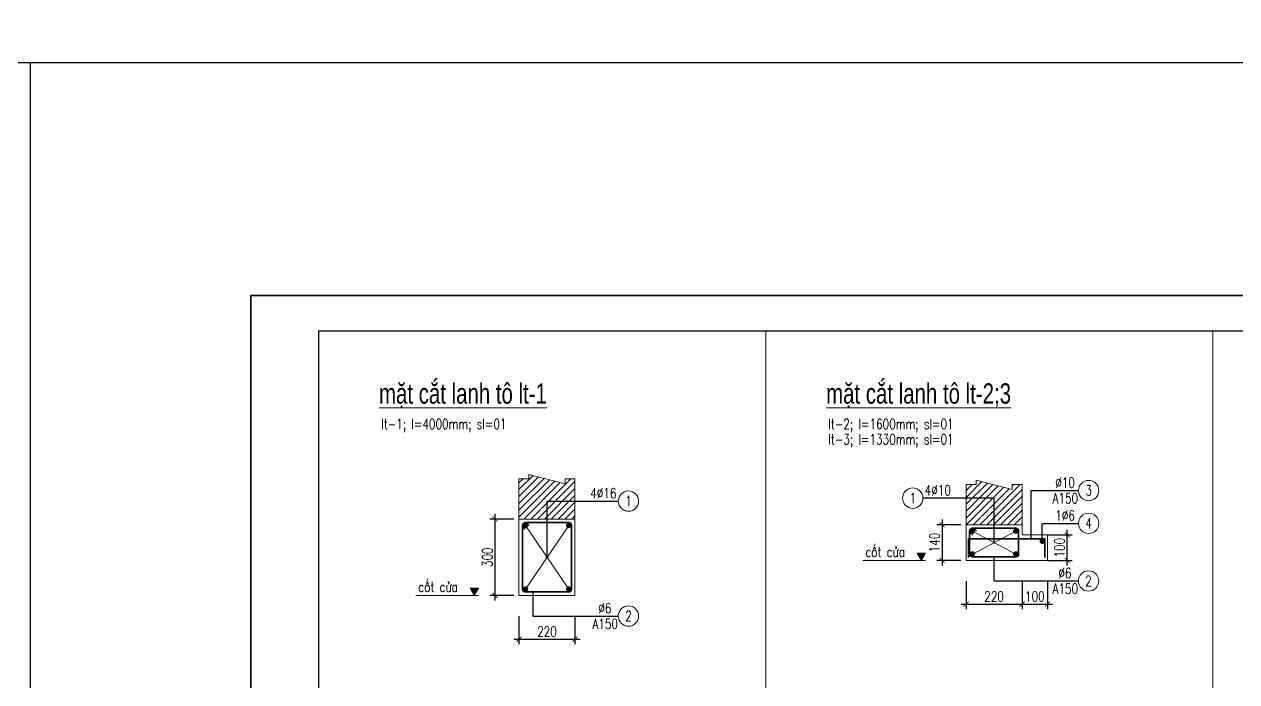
# Model space of a CAD drawing. Extents: x -2098986 to 943, y -1296280 to 73591.
# Drawn here: x -1574276 to -1550445, y -1269753 to -1256830 of the extents above; entities that cross this region are included whole.
import ezdxf
from ezdxf.enums import TextEntityAlignment as Align

# ---------------------------------------------------------------- set-up
doc = ezdxf.new("R2010")
doc.units = 0
doc.header["$LTSCALE"] = 150
doc.header["$PDMODE"] = 35
doc.layers.get('Defpoints').update_dxf_attribs({"lineweight": 18})
for name, color, linetype, lineweight in [('05.Text', 253, 'Continuous', 18), ('11.Khung bo', 32, 'Continuous', 50), ('12.Khung', 36, 'Continuous', 25), ('KCVN-THAY', 7, 'Continuous', 25), ('LS-DIM', 251, 'Continuous', 13), ('LS-HATCH', 147, 'Continuous', 9), ('LS-TEXT', 60, 'Continuous', 20), ('LS-THAY', 7, 'Continuous', 20), ('LS-THEP', 3, 'Continuous', 35)]:
    doc.layers.add(name, color=color, linetype=linetype, lineweight=lineweight)
doc.layers.add('DIM', color=1, linetype='Continuous')
doc.layers.add('Tpl_Bound', color=1, linetype='Continuous', plot=False)
doc.styles.add('LS.TEXT', font='vnromadi.shx', dxfattribs={"width": 0.7, "height": 4})
doc.styles.add('romans.shx', font='romans.shx', dxfattribs={"width": 0.75, "bigfont": 'vns.shx'})
doc.styles.add('vnsimpli', font='vnsimli.shx', dxfattribs={"width": 0.75})
doc.dimstyles.new('D20', dxfattribs={"dimscale": 0, "dimtxt": 200, "dimasz": 100, "dimexe": 100, "dimexo": 1, "dimgap": 50, "dimtad": 1, "dimdec": 0, "dimlfac": 0.2, "dimdsep": 46, "dimtxsty": 'vnsimpli', "dimblk1": 'ARCHTICK', "dimblk2": 'ARCHTICK', "dimsah": 1, "dimcen": 0, "dimdle": 100, "dimclrd": 256, "dimclre": 256, "dimclrt": 60, "dimadec": 0, "dimazin": 0, "dimtfac": 0.004, "dimtdec": 0, "dimtmove": 0, "dimatfit": 3, "dimldrblk": 'ARCHTICK', "dimfxl": 1, "dimtolj": 1, "dimarcsym": 0})
doc.dimstyles.new('LS.GHI CHU', dxfattribs={"dimtxt": 200, "dimasz": 120, "dimexe": 120, "dimexo": 120, "dimgap": 80, "dimtad": 1, "dimdec": 0, "dimzin": 0, "dimdsep": 46, "dimtxsty": 'romans.shx', "dimblk": 'ARCHTICK', "dimcen": 0.09, "dimdle": 120, "dimclrd": 256, "dimclre": 8, "dimclrt": 7, "dimadec": 0, "dimazin": 0, "dimtfac": 1, "dimtdec": 0, "dimtofl": 0, "dimtmove": 0, "dimatfit": 3, "dimldrblk": 'ARCHTICK', "dimfxl": 1, "dimtolj": 1, "dimtzin": 0, "dimarcsym": 0})

# ---------------------------------------------------------------- blocks, each defined once
blk = doc.blocks.new('*U4')
at = {"layer": 'KCVN-THAY', "color": 140}
blk.add_lwpolyline([(214871.76, 86966.68), (215381.8, 86966.68), (215381.8, 86579.68), (214871.76, 86579.68)], close=True, dxfattribs=at)
blk = doc.blocks.new('100')
at = {"layer": '11.Khung bo', "const_width": 26.7}
blk.add_lwpolyline([(1860913, -945240), (1860913, -916940), (1896063, -916940), (1896063, -945240)], close=True, dxfattribs=at)
blk.add_lwpolyline([(1860913, -945240), (1860913, -916940), (1896063, -916940), (1896063, -945240)], close=True, dxfattribs=at)
blk.add_lwpolyline([(1860913, -945240), (1860913, -916940), (1896063, -916940), (1896063, -945240)], close=True, dxfattribs=at)
at = {"layer": '12.Khung'}
blk.add_lwpolyline([(1901579, -945940), (1901579, -916240), (1859580, -916240), (1859580, -945940)], close=True, dxfattribs=at)
blk.add_lwpolyline([(1901579, -945940), (1901579, -916240), (1859580, -916240), (1859580, -945940)], close=True, dxfattribs=at)
blk.add_lwpolyline([(1901579, -945940), (1901579, -916240), (1859580, -916240), (1859580, -945940)], close=True, dxfattribs=at)
blk = doc.blocks.new('_ArchTick')
at = {"layer": 'DIM', "color": 0, "const_width": 0.15}
blk.add_lwpolyline([(-0.5, -0.5), (0.5, 0.5)], dxfattribs=at)
blk = doc.blocks.new('*D1912')
at = {"layer": 'Defpoints', "color": 0, "transparency": 16777216}
for p in [(-1564552, -1268461), (-1563452, -1268461), (-1563452, -1268916)]:
    blk.add_point(p, dxfattribs=at)
at = {"layer": 'LS-DIM', "lineweight": -2, "transparency": 16777216}
for p, q in [((-1564552, -1268462), (-1564552, -1269016)), ((-1563452, -1268462), (-1563452, -1269016)), ((-1564652, -1268916), (-1563352, -1268916))]:
    blk.add_line(p, q, dxfattribs=at)
at = {"layer": 'LS-DIM', "lineweight": -2, "transparency": 16777216, "xscale": 100, "yscale": 100, "zscale": 100, "rotation": 180}
blk.add_blockref('_ArchTick', (-1564552, -1268916), dxfattribs=at)
at = {"layer": 'LS-DIM', "lineweight": -2, "transparency": 16777216, "xscale": 100, "yscale": 100, "zscale": 100}
blk.add_blockref('_ArchTick', (-1563452, -1268916), dxfattribs=at)
at = {"layer": 'LS-DIM', "color": 60, "transparency": 16777216, "insert": (-1564002, -1268766), "char_height": 200, "attachment_point": 5, "style": 'vnsimpli'}
blk.add_mtext('\\A1;220', dxfattribs=at)
blk = doc.blocks.new('*D1913')
at = {"layer": 'Defpoints', "color": 0, "transparency": 16777216}
for p in [(-1564652, -1266555), (-1565024, -1268057), (-1564652, -1268057)]:
    blk.add_point(p, dxfattribs=at)
at = {"layer": 'LS-DIM', "lineweight": -2, "transparency": 16777216}
for p, q in [((-1564653, -1266555), (-1565124, -1266555)), ((-1565024, -1266455), (-1565024, -1268157)), ((-1564653, -1268057), (-1565124, -1268057))]:
    blk.add_line(p, q, dxfattribs=at)
at = {"layer": 'LS-DIM', "lineweight": -2, "transparency": 16777216, "xscale": 100, "yscale": 100, "zscale": 100}
for p, rotation in [((-1565024, -1266555), 90), ((-1565024, -1268057), 270)]:
    blk.add_blockref('_ArchTick', p, dxfattribs=dict(at, rotation=rotation))
at = {"layer": 'LS-DIM', "color": 60, "transparency": 16777216, "insert": (-1565174, -1267306), "char_height": 200, "attachment_point": 5, "rotation": 90, "style": 'vnsimpli'}
blk.add_mtext('\\A1;300', dxfattribs=at)
blk = doc.blocks.new('cotthep')
at = {"layer": 'LS-THAY'}
blk.add_circle((-250, 0), 250, dxfattribs=at)
at = {"layer": 'LS-TEXT', "style": 'vnsimpli', "width": 0.75}
for tag, p in [('24`25', (446, 69)), ('10', (-250, -123)), ('A200', (440, -316))]:
    blk.add_attdef(tag, text='', height=250, dxfattribs=at).set_placement(p, align=Align.CENTER)
blk = doc.blocks.new('THEP DAM')
at = {"layer": 'LS-THEP'}
for p, q in [((-0.6, 0), (0.6, 0)), ((-0.42, 0.42), (0.42, -0.42)), ((-0.42, -0.42), (0.42, 0.42)), ((0, 0.6), (0, -0.6))]:
    blk.add_line(p, q, dxfattribs=at)
blk.add_circle((0, 0), 0.6, dxfattribs=at)
blk = doc.blocks.new('*D1914')
at = {"layer": 'Defpoints', "color": 0, "transparency": 16777216}
for p in [(-1555764, -1267772), (-1554664, -1267772), (-1554664, -1268227)]:
    blk.add_point(p, dxfattribs=at)
at = {"layer": 'LS-DIM', "lineweight": -2, "transparency": 16777216}
for p, q in [((-1555764, -1267773), (-1555764, -1268327)), ((-1554664, -1267773), (-1554664, -1268327)), ((-1555864, -1268227), (-1554564, -1268227))]:
    blk.add_line(p, q, dxfattribs=at)
at = {"layer": 'LS-DIM', "lineweight": -2, "transparency": 16777216, "xscale": 100, "yscale": 100, "zscale": 100, "rotation": 180}
blk.add_blockref('_ArchTick', (-1555764, -1268227), dxfattribs=at)
at = {"layer": 'LS-DIM', "lineweight": -2, "transparency": 16777216, "xscale": 100, "yscale": 100, "zscale": 100}
blk.add_blockref('_ArchTick', (-1554664, -1268227), dxfattribs=at)
at = {"layer": 'LS-DIM', "color": 60, "transparency": 16777216, "insert": (-1555214, -1268077), "char_height": 200, "attachment_point": 5, "style": 'vnsimpli'}
blk.add_mtext('\\A1;220', dxfattribs=at)
blk = doc.blocks.new('*D1915')
at = {"layer": 'Defpoints', "color": 0, "transparency": 16777216}
for p in [(-1555864, -1266666), (-1556236, -1267368), (-1555864, -1267368)]:
    blk.add_point(p, dxfattribs=at)
at = {"layer": 'LS-DIM', "lineweight": -2, "transparency": 16777216}
for p, q in [((-1556236, -1266566), (-1556236, -1267468)), ((-1555865, -1266666), (-1556336, -1266666)), ((-1555865, -1267368), (-1556336, -1267368))]:
    blk.add_line(p, q, dxfattribs=at)
at = {"layer": 'LS-DIM', "lineweight": -2, "transparency": 16777216, "xscale": 100, "yscale": 100, "zscale": 100}
for p, rotation in [((-1556236, -1266666), 90), ((-1556236, -1267368), 270)]:
    blk.add_blockref('_ArchTick', p, dxfattribs=dict(at, rotation=rotation))
at = {"layer": 'LS-DIM', "color": 60, "transparency": 16777216, "insert": (-1556386, -1267017), "char_height": 200, "attachment_point": 5, "rotation": 90, "style": 'vnsimpli'}
blk.add_mtext('\\A1;140', dxfattribs=at)
blk = doc.blocks.new('*D1916')
at = {"layer": 'Defpoints', "color": 0, "transparency": 16777216}
for p in [(-1554164, -1266868), (-1553777, -1266868), (-1554164, -1267368)]:
    blk.add_point(p, dxfattribs=at)
at = {"layer": 'LS-DIM', "lineweight": -2, "transparency": 16777216}
for p, q in [((-1553777, -1267468), (-1553777, -1266768)), ((-1554163, -1266868), (-1553677, -1266868)), ((-1554163, -1267368), (-1553677, -1267368))]:
    blk.add_line(p, q, dxfattribs=at)
at = {"layer": 'LS-DIM', "lineweight": -2, "transparency": 16777216, "xscale": 100, "yscale": 100, "zscale": 100}
for p, rotation in [((-1553777, -1266868), 90), ((-1553777, -1267368), 270)]:
    blk.add_blockref('_ArchTick', p, dxfattribs=dict(at, rotation=rotation))
at = {"layer": 'LS-DIM', "color": 60, "transparency": 16777216, "insert": (-1553927, -1267118), "char_height": 200, "attachment_point": 5, "rotation": 90, "style": 'vnsimpli'}
blk.add_mtext('\\A1;100', dxfattribs=at)
blk = doc.blocks.new('*D1917')
at = {"layer": 'Defpoints', "color": 0, "transparency": 16777216}
for p in [(-1554664, -1267772), (-1554164, -1267772), (-1554164, -1268227)]:
    blk.add_point(p, dxfattribs=at)
at = {"layer": 'LS-DIM', "lineweight": -2, "transparency": 16777216}
for p, q in [((-1554664, -1267773), (-1554664, -1268327)), ((-1554164, -1267773), (-1554164, -1268327)), ((-1554764, -1268227), (-1554064, -1268227))]:
    blk.add_line(p, q, dxfattribs=at)
at = {"layer": 'LS-DIM', "lineweight": -2, "transparency": 16777216, "xscale": 100, "yscale": 100, "zscale": 100, "rotation": 180}
blk.add_blockref('_ArchTick', (-1554664, -1268227), dxfattribs=at)
at = {"layer": 'LS-DIM', "lineweight": -2, "transparency": 16777216, "xscale": 100, "yscale": 100, "zscale": 100}
blk.add_blockref('_ArchTick', (-1554164, -1268227), dxfattribs=at)
at = {"layer": 'LS-DIM', "color": 60, "transparency": 16777216, "insert": (-1554414, -1268077), "char_height": 200, "attachment_point": 5, "style": 'vnsimpli'}
blk.add_mtext('\\A1;100', dxfattribs=at)

msp = doc.modelspace()

# ---------------------------------------------------------------- hatches: boundary and pattern name
at = {"layer": 'LS-HATCH', "ltscale": 0.01}
h = msp.add_hatch(dxfattribs=at)
h.set_pattern_fill('ANSI31', color=256, scale=30, style=0)
h.set_pattern_definition([(45, (-332439.21, 2118837.83), (-67.351921, 67.351921), [])])
h.paths.add_polyline_path([(-1564551.5, -1266555.2), (-1563451.5, -1266555.2), (-1563451.5, -1265763.1), (-1563646.9, -1265763.1), (-1563646.9, -1265862.9), (-1564356.4, -1265676.9), (-1564356.4, -1265763.1), (-1564551.5, -1265763.1)])
h = msp.add_hatch(dxfattribs=at)
h.set_pattern_fill('ANSI31', color=256, scale=30, style=0)
h.set_pattern_definition([(45, (-262681.1, 2172784.97), (-67.351921, 67.351921), [])])
h.paths.add_polyline_path([(-1554859.4, -1265973.9), (-1555568.9, -1265787.9), (-1555568.9, -1265874.1), (-1555764, -1265874.1), (-1555764, -1266666.2), (-1554664, -1266666.2), (-1554664, -1265874.1), (-1554859.4, -1265874.1)])

# ---------------------------------------------------------------- linework, layer by layer
at = {"layer": 'LS-DIM', "ltscale": 0.01}
for p, q in [((-1563575, -1266681.1), (-1564425.6, -1267931.1)), ((-1564425.6, -1266681.1), (-1563575, -1267931.1)), ((-1554787.5, -1266792.1), (-1555638.1, -1267242.1)), ((-1555638.1, -1266792.1), (-1554787.5, -1267242.1))]:
    msp.add_line(p, q, dxfattribs=at)
for points in [[(-1564551.5, -1265763.1), (-1564356.4, -1265763.1), (-1564356.4, -1265676.9), (-1563646.9, -1265862.9), (-1563646.9, -1265763.1), (-1563451.5, -1265763.1)], [(-1563451.5, -1265763.1), (-1563451.5, -1266555.2), (-1564551.5, -1266555.2), (-1564551.5, -1265763.1)], [(-1555764, -1265874.1), (-1555568.9, -1265874.1), (-1555568.9, -1265787.9), (-1554859.4, -1265973.9), (-1554859.4, -1265874.1), (-1554664, -1265874.1)], [(-1554664, -1265874.1), (-1554664, -1266666.2), (-1555764, -1266666.2), (-1555764, -1265874.1)]]:
    msp.add_lwpolyline(points, dxfattribs=at)
at = {"layer": 'LS-THAY'}
for p, q in [((-1559700.4, -1262860), (-1559700.4, -1284319.3)), ((-1550912.9, -1262860), (-1550912.9, -1291160)), ((-1554164, -1266868.2), (-1554664, -1266868.2)), ((-1554164, -1267368.2), (-1554164, -1266868.2)), ((-1556559.1, -1267368.2), (-1557794.2, -1267368.2)), ((-1554664, -1267368.2), (-1554164, -1267368.2)), ((-1565346.6, -1268057.2), (-1566581.7, -1268057.2))]:
    msp.add_line(p, q, dxfattribs=at)
at = {"layer": 'LS-THAY', "color": 140}
for points in [[(-1855203.4, -1218879.4), (-1290965, -1218878.9), (-1290965, -1257579.6), (-1855203.4, -1257579.6)], [(-1855203.1, -1257579.6), (-1290964.8, -1257579.1), (-1290964.8, -1296279.9), (-1855203.1, -1296279.9)]]:
    msp.add_lwpolyline(points, close=True, dxfattribs=at)
at = {"layer": 'LS-THAY'}
for points in [[(-1564551.5, -1268057.2), (-1563451.5, -1268057.2), (-1563451.5, -1266555.2), (-1564551.5, -1266555.2)], [(-1556642.2, -1267368.2), (-1556725.3, -1267224.2), (-1556559.1, -1267224.2)], [(-1565429.7, -1268057.2), (-1565512.8, -1267913.2), (-1565346.6, -1267913.2)]]:
    msp.add_lwpolyline(points, close=True, dxfattribs=at)
msp.add_lwpolyline([(-1554664, -1266868.2), (-1554664, -1266666.2), (-1555764, -1266666.2), (-1555764, -1267368.2), (-1554664, -1267368.2)], dxfattribs=at)
for points in [[(-1556559.1, -1267224.2), (-1556725.3, -1267224.2), (-1556642.2, -1267368.2)], [(-1565346.6, -1267913.2), (-1565512.8, -1267913.2), (-1565429.7, -1268057.2)]]:
    msp.add_solid(points, dxfattribs=at)
at = {"layer": 'LS-THEP'}
for p, q in [((-1564481.5, -1266681.1), (-1564481.5, -1266704.3)), ((-1564481.5, -1266704.3), (-1564428.4, -1266757.4)), ((-1564402.4, -1266625.2), (-1564425.6, -1266625.2)), ((-1564349.3, -1266678.3), (-1564402.4, -1266625.2)), ((-1555694, -1266792.1), (-1555694, -1266815.3)), ((-1555694, -1266815.3), (-1555640.9, -1266868.4)), ((-1555614.9, -1266736.2), (-1555638.1, -1266736.2)), ((-1555561.8, -1266789.3), (-1555614.9, -1266736.2))]:
    msp.add_line(p, q, dxfattribs=at)
for points in [[(-1564425.6, -1266625.2), (-1563575, -1266625.2, -0.4142136), (-1563519, -1266681.1), (-1563519, -1267931.2, -0.4142136), (-1563575, -1267987.2), (-1564425.6, -1267987.2, -0.4142136), (-1564481.5, -1267931.2), (-1564481.5, -1266681.1, -0.4142136)], [(-1555638.1, -1266736.2), (-1554787.5, -1266736.2, -0.4142136), (-1554731.5, -1266792.1), (-1554731.5, -1267242.2, -0.4142136), (-1554787.5, -1267298.2), (-1555638.1, -1267298.2, -0.4142136), (-1555694, -1267242.2), (-1555694, -1266792.1, -0.4142136)]]:
    msp.add_lwpolyline(points, format="xyb", close=True, dxfattribs=at)
msp.add_lwpolyline([(-1555714, -1267311.6), (-1555714, -1266941), (-1554213.5, -1266941), (-1554213.5, -1267310.4)], dxfattribs=at)
for centre in [(-1564425.6, -1266681.1), (-1555638.1, -1266792.1)]:
    msp.add_arc(centre, 56, 90, 180, dxfattribs=at)
at = {"layer": 'Tpl_Bound', "color": 1}
msp.add_lwpolyline([(-1569821.2, -1291860), (-1569821.2, -1262160), (-1527821.2, -1262160), (-1527821.2, -1291860)], close=True, dxfattribs=at)

# ---------------------------------------------------------------- block references
at = {"layer": '05.Text', "xscale": 1.000009185772931, "yscale": 1.000009185772931, "zscale": 1.000009185772931}
msp.add_blockref('100', (-3429418, -345911.5), dxfattribs=at)
at = {"layer": 'Defpoints'}
for p, xscale, yscale, zscale in [((-14497064.3, -6475580.3), 60, 60, 60), ((-23061331.9, -9954247.4), 100, 100, 100)]:
    msp.add_blockref('*U4', p, dxfattribs=dict(at, xscale=xscale, yscale=yscale, zscale=zscale))
at = {"layer": 'LS-DIM'}
ref = msp.add_blockref('cotthep', (-1556612.9, -1266144.3), dxfattribs=dict(at, xscale=0.7999999998137355, yscale=0.7999999998137355, zscale=0.7999999998137355))
ref.add_attrib('10', '1', dxfattribs={"layer": 'LS-TEXT', "height": 200, "style": 'vnsimpli', "width": 0.75}).set_placement((-1556812.9, -1266242.9), align=Align.CENTER)
ref.add_attrib('24`25', '4`10', dxfattribs={"layer": 'LS-TEXT', "height": 200, "style": 'vnsimpli', "width": 0.75}).set_placement((-1556319.9, -1266088.9), align=Align.CENTER)
ref = msp.add_blockref('cotthep', (-1553554.8, -1265994.3), dxfattribs=dict(at, xscale=-0.7999999998137355, yscale=0.7999999998137355, zscale=0.8))
ref.add_attrib('10', '3', dxfattribs={"layer": 'LS-TEXT', "height": 200, "style": 'vnsimpli', "width": 0.75}).set_placement((-1553354.8, -1266092.9), align=Align.CENTER)
ref.add_attrib('24`25', '`10', dxfattribs={"layer": 'LS-TEXT', "height": 200, "style": 'vnsimpli', "width": 0.75}).set_placement((-1553818.3, -1265938.9), align=Align.CENTER)
ref.add_attrib('A200', 'A150', dxfattribs={"layer": 'LS-TEXT', "height": 200, "style": 'vnsimpli', "width": 0.75}).set_placement((-1553812.1, -1266246.9), align=Align.CENTER)
ref = msp.add_blockref('cotthep', (-1562600.2, -1266202.3), dxfattribs=dict(at, xscale=-0.7999999998137355, yscale=0.7999999998137355, zscale=0.8))
ref.add_attrib('10', '1', dxfattribs={"layer": 'LS-TEXT', "height": 200, "style": 'vnsimpli', "width": 0.75}).set_placement((-1562400.2, -1266301), align=Align.CENTER)
ref.add_attrib('24`25', '4`16', dxfattribs={"layer": 'LS-TEXT', "height": 200, "style": 'vnsimpli', "width": 0.75}).set_placement((-1562893.2, -1266146.9), align=Align.CENTER)
ref = msp.add_blockref('cotthep', (-1553554.8, -1266639.2), dxfattribs=dict(at, xscale=-0.7999999998137355, yscale=0.7999999998137355, zscale=0.8))
ref.add_attrib('10', '4', dxfattribs={"layer": 'LS-TEXT', "height": 200, "style": 'vnsimpli', "width": 0.75}).set_placement((-1553354.8, -1266737.8), align=Align.CENTER)
ref.add_attrib('24`25', '1%%C6', dxfattribs={"layer": 'LS-TEXT', "height": 200, "style": 'vnsimpli', "width": 0.75}).set_placement((-1553818.3, -1266583.7), align=Align.CENTER)
ref = msp.add_blockref('cotthep', (-1553557.2, -1267772.1), dxfattribs=dict(at, xscale=-0.7999999998137355, yscale=0.7999999998137355, zscale=0.8))
ref.add_attrib('10', '2', dxfattribs={"layer": 'LS-TEXT', "height": 200, "style": 'vnsimpli', "width": 0.75}).set_placement((-1553357.2, -1267870.7), align=Align.CENTER)
ref.add_attrib('24`25', '%%C6', dxfattribs={"layer": 'LS-TEXT', "height": 200, "style": 'vnsimpli', "width": 0.75}).set_placement((-1553820.7, -1267716.7), align=Align.CENTER)
ref.add_attrib('A200', 'A150', dxfattribs={"layer": 'LS-TEXT', "height": 200, "style": 'vnsimpli', "width": 0.75}).set_placement((-1553814.5, -1268024.6), align=Align.CENTER)
ref = msp.add_blockref('cotthep', (-1562600.2, -1268461.1), dxfattribs=dict(at, xscale=-0.7999999998137355, yscale=0.7999999998137355, zscale=0.8))
ref.add_attrib('10', '2', dxfattribs={"layer": 'LS-TEXT', "height": 200, "style": 'vnsimpli', "width": 0.75}).set_placement((-1562400.2, -1268559.7), align=Align.CENTER)
ref.add_attrib('24`25', '%%C6', dxfattribs={"layer": 'LS-TEXT', "height": 200, "style": 'vnsimpli', "width": 0.75}).set_placement((-1562863.6, -1268405.7), align=Align.CENTER)
ref.add_attrib('A200', 'A150', dxfattribs={"layer": 'LS-TEXT', "height": 200, "style": 'vnsimpli', "width": 0.75}).set_placement((-1562857.5, -1268713.6), align=Align.CENTER)
at = {"layer": 'LS-THEP', "xscale": 63.63636363809928, "yscale": 63.63636363809928, "zscale": 63.63636363809928, "rotation": 180}
for p in [(-1564425.6, -1266681.1), (-1563575, -1266681.1), (-1555638.1, -1266792.1), (-1554787.5, -1266792.1), (-1554265.9, -1266991.8), (-1555638.1, -1267242.1), (-1554787.5, -1267242.1), (-1564425.6, -1267931.1), (-1563575, -1267931.1)]:
    msp.add_blockref('THEP DAM', p, dxfattribs=at)

# ---------------------------------------------------------------- texts
at = {"layer": 'LS-TEXT', "width": 0.75}
for s, height, style, p in [('%%UmÆt c¾t lanh t« lt-1', 400, 'LS.TEXT', (-1567303.1, -1264286.9)), ('%%UmÆt c¾t lanh t« lt-2;3', 400, 'LS.TEXT', (-1558515.6, -1264286.9)), ('lt-1; l=4000mm; sl=01', 200, 'vnsimpli', (-1567259.6, -1264786.9)), ('lt-2; l=1600mm; sl=01', 200, 'vnsimpli', (-1558472.1, -1264786.9)), ('lt-3; l=1330mm; sl=01', 200, 'vnsimpli', (-1558472.1, -1265086.9)), ('cèt cöa', 200, 'vnsimpli', (-1557742.7, -1267299.5)), ('cèt cöa', 200, 'vnsimpli', (-1566530.2, -1267988.5))]:
    msp.add_text(s, height=height, dxfattribs=dict(at, style=style)).set_placement(p)

# ---------------------------------------------------------------- dimensions: what is measured, and where the dimension line sits
at = {"layer": 'LS-DIM'}
for base, p1, p2, picture, middle in [((-1565023.7, -1268057.2), (-1564651.5, -1266555.2), (-1564651.5, -1268057.2), '*D1913', (-1565173.7, -1267306.2)), ((-1556236.2, -1267368.2), (-1555864, -1266666.2), (-1555864, -1267368.2), '*D1915', (-1556386.2, -1267017.2)), ((-1553777.2, -1266868.2), (-1554164, -1267368.2), (-1554164, -1266868.2), '*D1916', (-1553927.2, -1267118.2))]:
    dim = msp.add_linear_dim(base=base, p1=p1, p2=p2, angle=90, dimstyle='D20', override={"dimscale": 1}, dxfattribs=at)
    dim.commit()
    dim.dimension.update_dxf_attribs({"geometry": picture, "text_midpoint": middle})
for base, p1, p2, picture, middle in [((-1554664, -1268227.4), (-1555764, -1267772.1), (-1554664, -1267772.1), '*D1914', (-1555214, -1268077.4)), ((-1554164, -1268227.4), (-1554664, -1267772.1), (-1554164, -1267772.1), '*D1917', (-1554414, -1268077.4)), ((-1563451.5, -1268916.4), (-1564551.5, -1268461.1), (-1563451.5, -1268461.1), '*D1912', (-1564001.5, -1268766.4))]:
    dim = msp.add_linear_dim(base=base, p1=p1, p2=p2, dimstyle='D20', override={"dimscale": 1}, dxfattribs=at)
    dim.commit()
    dim.dimension.update_dxf_attribs({"geometry": picture, "text_midpoint": middle})

# ---------------------------------------------------------------- leaders
for points in [[(-1554484.3, -1266941), (-1554484.3, -1265994.3), (-1553554.8, -1265994.3)], [(-1564000.3, -1267306.1), (-1564000.3, -1266202.3), (-1562600.2, -1266202.3)], [(-1555212.8, -1267017.1), (-1555212.8, -1266144.3), (-1556612.9, -1266144.3)], [(-1554265.9, -1266991.8), (-1554265.9, -1266639.2), (-1553554.8, -1266639.2)], [(-1555217, -1267298.8), (-1555217, -1267772.1), (-1553557.2, -1267772.1)], [(-1564279.5, -1267987.8), (-1564279.5, -1268461.1), (-1562600.2, -1268461.1)]]:
    msp.add_leader(points, dimstyle='LS.GHI CHU', override={"dimscale": 50, "dimasz": 0.5, "dimtad": 0, "dimtxsty": 'vnsimpli', "dimldrblk": 'Origin'}, dxfattribs=at)

doc.saveas('drawing.dxf')
